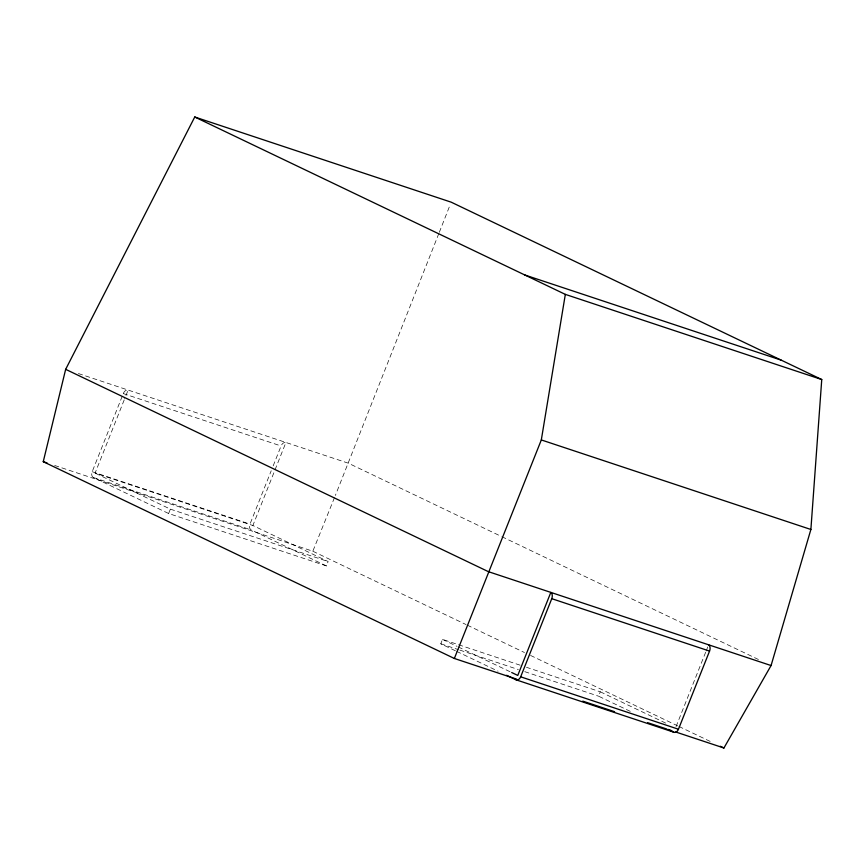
<?xml version="1.0" encoding="UTF-8"?>
<svg xmlns="http://www.w3.org/2000/svg" width="865" height="865" viewBox="0 0 865 865"><rect width="100%" height="100%" fill="white"/><g stroke="black" fill="none" stroke-linecap="round" stroke-linejoin="round"><path stroke-width="0.65" stroke-dasharray="4.33 3.24" d="M438.825 233.539L335.371 495.44M439.323 232.285L450.189 204.67M124.182 399.976L95.085 473.101L252.883 525.509L328.159 561.547L326.419 565.915L168.621 513.507L93.344 477.48A4.714 3.2 -71.6 0 1 92.187 471.717L123.284 393.575A5.32 3.601 -71.6 0 1 128.128 390.061L124.679 398.743M168.621 513.507L170.362 509.139L95.085 473.101M326.419 565.915L251.142 529.888A4.714 3.2 -71.6 0 1 249.985 524.125L271.21 470.787M273.189 465.835L281.082 445.983A5.32 3.601 -71.6 0 1 285.926 442.469L252.883 525.509M455.39 650.772L440.761 643.776L442.502 639.397L520.125 665.185M630.25 711.354L598.558 696.184L600.299 691.805L526.482 667.293M676.062 726.6L705.656 652.232M706.154 650.999L708.121 646.036M54.679 465.478L312.827 551.221L334.863 496.683M78.412 373.55L348.39 463.218L500.651 536.105M123.284 393.575L281.082 445.983M92.187 471.717L249.985 524.125M93.344 477.48L251.142 529.888M170.362 509.139L328.159 561.547M440.761 643.776L458.58 649.691M459.845 650.112L518.384 669.553M524.752 671.662L598.558 696.184M501.873 536.689L761.33 660.882M312.827 551.221L466.073 624.573M467.295 625.157L524.46 652.524M530.537 655.432L677.706 725.876M678.928 726.459L710.543 741.597M600.299 691.805L665.855 723.194M442.502 639.397L457.066 646.371M458.277 646.955L510.491 671.943M456.601 651.356L498.056 671.197"/><path stroke-width="1.3" d="M675.662 731.974L723.929 747.998L771.072 665.542L810.883 529.477L821.75 379.54L451.173 202.161L194.755 117.002L65.664 369.323L43.25 461.683L454.352 658.47L516.6 679.144M454.352 658.47L541.317 439.939L565.332 294.381L194.755 117.002M506.587 675.284L516.027 679.804A4.714 3.2 -71.6 0 0 520.665 676.819L551.762 598.677A5.32 3.601 -71.6 0 0 550.821 592.395L517.767 675.435L511.702 672.527M516.027 679.804L673.835 732.212A4.714 3.2 -71.6 0 0 678.463 729.227L709.56 651.086A5.32 3.601 -71.6 0 0 708.619 644.803M524.796 274.983L781.214 360.143M565.332 294.381L821.75 379.54M541.317 439.939L810.883 529.477M771.072 665.542L488.357 571.646L65.664 369.323M551.762 598.677L709.56 651.086M43.25 461.683L47.056 462.948M520.665 676.819L678.463 729.227M582.772 701.126L614.593 711.69M647.68 722.675L666.764 729.022M671.846 730.709L668.04 729.444L673.835 732.212M720.275 746.257L723.929 747.998"/></g></svg>
